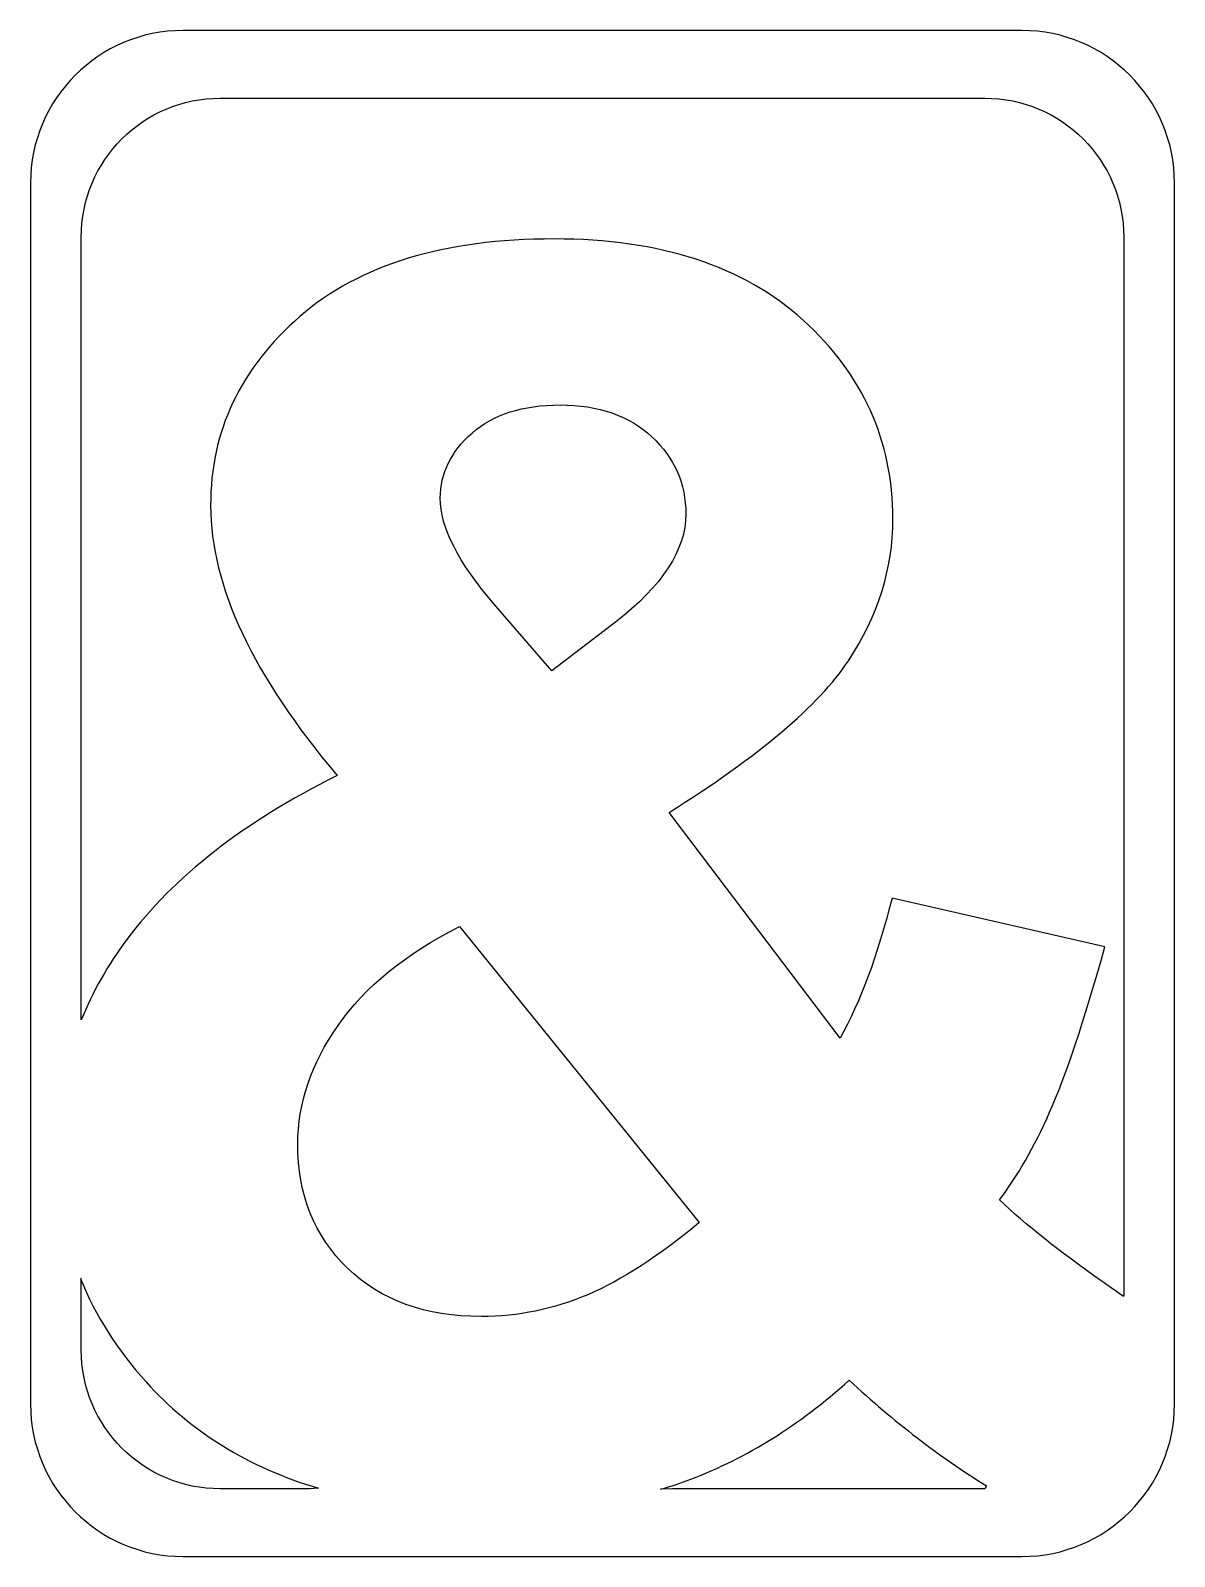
# Model space of a CAD drawing. Header units: centimetres. Extents: x -6.16 to -0.45, y 0.95 to 8.57.
import ezdxf

# ---------------------------------------------------------------- set-up
doc = ezdxf.new("R2010")
doc.units = ezdxf.units.CM
doc.header["$MEASUREMENT"] = 0
doc.layers.add('Camada 1', color=7, linetype='Continuous')

msp = doc.modelspace()

# ---------------------------------------------------------------- linework, layer by layer
at = {"layer": 'Camada 1'}
for points, knots in [([(-0.44979, 1.7145), (-0.44979, 1.29368), (-0.79097, 0.9525), (-1.21179, 0.9525), (-1.21179, 0.9525), (-1.21179, 0.9525), (-5.40279, 0.9525), (-5.40279, 0.9525), (-5.40279, 0.9525), (-5.82364, 0.9525), (-6.16479, 1.29368), (-6.16479, 1.7145), (-6.16479, 1.7145), (-6.16479, 1.7145), (-6.16479, 7.8105), (-6.16479, 7.8105), (-6.16479, 7.8105), (-6.16479, 8.23135), (-5.82364, 8.5725), (-5.40279, 8.5725), (-5.40279, 8.5725), (-5.40279, 8.5725), (-1.21179, 8.5725), (-1.21179, 8.5725), (-1.21179, 8.5725), (-0.79097, 8.5725), (-0.44979, 8.23135), (-0.44979, 7.8105), (-0.44979, 7.8105), (-0.44979, 7.8105), (-0.44979, 1.7145), (-0.44979, 1.7145)], [0, 0, 0, 0, 0.1111111, 0.1111111, 0.1111111, 0.1111111, 0.2222222, 0.2222222, 0.2222222, 0.2222222, 0.3333333, 0.3333333, 0.3333333, 0.3333333, 0.4444444, 0.4444444, 0.4444444, 0.4444444, 0.5555556, 0.5555556, 0.5555556, 0.5555556, 0.6666667, 0.6666667, 0.6666667, 0.6666667, 0.7777778, 0.7777778, 0.7777778, 0.7777778, 1, 1, 1, 1]), ([(-0.70313, 2.25245), (-0.70313, 2.25245), (-0.70313, 7.54028), (-0.70313, 7.54028), (-0.70313, 7.54028), (-0.70313, 7.92382), (-1.01404, 8.23473), (-1.39758, 8.23473), (-1.39758, 8.23473), (-1.39758, 8.23473), (-5.21703, 8.23473), (-5.21703, 8.23473), (-5.21703, 8.23473), (-5.60057, 8.23473), (-5.91148, 7.92382), (-5.91148, 7.54028), (-5.91148, 7.54028), (-5.91148, 7.54028), (-5.91148, 3.65501), (-5.91148, 3.65501), (-5.91148, 3.65501), (-5.91148, 3.65501), (-5.91119, 3.63178), (-5.91119, 3.63178), (-5.91119, 3.63178), (-5.85467, 3.77209), (-5.7789, 3.90589), (-5.68389, 4.03313), (-5.68389, 4.03313), (-5.44939, 4.34719), (-5.09908, 4.62003), (-4.63283, 4.85178), (-4.63283, 4.85178), (-4.84219, 5.10022), (-4.99994, 5.33681), (-5.10601, 5.56155), (-5.10601, 5.56155), (-5.21213, 5.78623), (-5.26513, 5.99914), (-5.26513, 6.20015), (-5.26513, 6.20015), (-5.26513, 6.57139), (-5.11649, 6.88619), (-4.81917, 7.14442), (-4.81917, 7.14442), (-4.52186, 7.4026), (-4.09826, 7.53177), (-3.54827, 7.53177), (-3.54827, 7.53177), (-3.01791, 7.53177), (-2.60334, 7.39633), (-2.3046, 7.12558), (-2.3046, 7.12558), (-2.00591, 6.85478), (-1.85653, 6.52397), (-1.85653, 6.13315), (-1.85653, 6.13315), (-1.85653, 5.88465), (-1.93053, 5.64878), (-2.07846, 5.42547), (-2.07846, 5.42547), (-2.22647, 5.20211), (-2.52513, 4.94948), (-2.97458, 4.66754), (-2.97458, 4.66754), (-2.97458, 4.66754), (-2.12035, 3.5411), (-2.12035, 3.5411), (-2.12035, 3.5411), (-2.01986, 3.71972), (-1.93337, 3.95284), (-1.86071, 4.24042), (-1.86071, 4.24042), (-1.86071, 4.24042), (-0.79708, 3.99753), (-0.79708, 3.99753), (-0.79708, 3.99753), (-0.9032, 3.62066), (-0.99533, 3.34494), (-1.07346, 3.1705), (-1.07346, 3.1705), (-1.15164, 2.99601), (-1.23539, 2.85017), (-1.32471, 2.73291), (-1.32471, 2.73291), (-1.19353, 2.61004), (-1.02393, 2.47539), (-0.81594, 2.32881), (-0.81594, 2.32881), (-0.77739, 2.30166), (-0.74077, 2.27618), (-0.70601, 2.25242), (-0.70601, 2.25242), (-0.70601, 2.25242), (-0.70313, 2.25242), (-0.70313, 2.25242), (-0.70313, 2.25242), (-0.70313, 2.25242), (-0.70313, 2.25245), (-0.70313, 2.25245)], [0, 0, 0, 0, 0.0384615, 0.0384615, 0.0384615, 0.0384615, 0.0769231, 0.0769231, 0.0769231, 0.0769231, 0.1153846, 0.1153846, 0.1153846, 0.1153846, 0.1538462, 0.1538462, 0.1538462, 0.1538462, 0.1923077, 0.1923077, 0.1923077, 0.1923077, 0.2307692, 0.2307692, 0.2307692, 0.2307692, 0.2692308, 0.2692308, 0.2692308, 0.2692308, 0.3076923, 0.3076923, 0.3076923, 0.3076923, 0.3461538, 0.3461538, 0.3461538, 0.3461538, 0.3846154, 0.3846154, 0.3846154, 0.3846154, 0.4230769, 0.4230769, 0.4230769, 0.4230769, 0.4615385, 0.4615385, 0.4615385, 0.4615385, 0.5, 0.5, 0.5, 0.5, 0.5384615, 0.5384615, 0.5384615, 0.5384615, 0.5769231, 0.5769231, 0.5769231, 0.5769231, 0.6153846, 0.6153846, 0.6153846, 0.6153846, 0.6538462, 0.6538462, 0.6538462, 0.6538462, 0.6923077, 0.6923077, 0.6923077, 0.6923077, 0.7307692, 0.7307692, 0.7307692, 0.7307692, 0.7692308, 0.7692308, 0.7692308, 0.7692308, 0.8076923, 0.8076923, 0.8076923, 0.8076923, 0.8461538, 0.8461538, 0.8461538, 0.8461538, 0.8846154, 0.8846154, 0.8846154, 0.8846154, 0.9230769, 0.9230769, 0.9230769, 0.9230769, 1, 1, 1, 1]), ([(-3.56084, 5.37522), (-3.56084, 5.37522), (-3.2426, 5.61808), (-3.2426, 5.61808), (-3.2426, 5.61808), (-3.0081, 5.7995), (-2.89086, 5.97958), (-2.89086, 6.15828), (-2.89086, 6.15828), (-2.89086, 6.30904), (-2.9474, 6.43739), (-3.06046, 6.54354), (-3.06046, 6.54354), (-3.17352, 6.64958), (-3.32637, 6.70266), (-3.51898, 6.70266), (-3.51898, 6.70266), (-3.70604, 6.70266), (-3.85259, 6.65588), (-3.95866, 6.56238), (-3.95866, 6.56238), (-4.06478, 6.46882), (-4.11778, 6.36066), (-4.11778, 6.23784), (-4.11778, 6.23784), (-4.11778, 6.09266), (-4.02848, 5.91679), (-3.84978, 5.71023), (-3.84978, 5.71023), (-3.84978, 5.71023), (-3.56084, 5.37522), (-3.56084, 5.37522)], [0, 0, 0, 0, 0.1111111, 0.1111111, 0.1111111, 0.1111111, 0.2222222, 0.2222222, 0.2222222, 0.2222222, 0.3333333, 0.3333333, 0.3333333, 0.3333333, 0.4444444, 0.4444444, 0.4444444, 0.4444444, 0.5555556, 0.5555556, 0.5555556, 0.5555556, 0.6666667, 0.6666667, 0.6666667, 0.6666667, 0.7777778, 0.7777778, 0.7777778, 0.7777778, 1, 1, 1, 1]), ([(-4.02145, 4.09805), (-4.29225, 3.96123), (-4.49463, 3.79656), (-4.62864, 3.60394), (-4.62864, 3.60394), (-4.76265, 3.41132), (-4.82964, 3.2145), (-4.82964, 3.0135), (-4.82964, 3.0135), (-4.82964, 2.75945), (-4.74661, 2.55215), (-4.58048, 2.39168), (-4.58048, 2.39168), (-4.41443, 2.23113), (-4.19178, 2.15091), (-3.91259, 2.15091), (-3.91259, 2.15091), (-3.72833, 2.15091), (-3.55109, 2.18716), (-3.38078, 2.25979), (-3.38078, 2.25979), (-3.21052, 2.33237), (-3.02484, 2.45241), (-2.82386, 2.61991), (-2.82386, 2.61991), (-2.82386, 2.61991), (-4.02145, 4.09805), (-4.02145, 4.09805)], [0, 0, 0, 0, 0.125, 0.125, 0.125, 0.125, 0.25, 0.25, 0.25, 0.25, 0.375, 0.375, 0.375, 0.375, 0.5, 0.5, 0.5, 0.5, 0.625, 0.625, 0.625, 0.625, 0.75, 0.75, 0.75, 0.75, 1, 1, 1, 1]), ([(-4.7253, 1.29302), (-5.07661, 1.39774), (-5.36403, 1.5748), (-5.58755, 1.82425), (-5.58755, 1.82425), (-5.73146, 1.98424), (-5.84068, 2.15593), (-5.91526, 2.33926), (-5.91526, 2.33926), (-5.91526, 2.33926), (-5.91145, 2.34093), (-5.91145, 2.34093), (-5.91145, 2.34093), (-5.91145, 2.34093), (-5.91145, 1.98472), (-5.91145, 1.98472), (-5.91145, 1.98472), (-5.91145, 1.60121), (-5.60054, 1.29027), (-5.217, 1.29027), (-5.217, 1.29027), (-5.217, 1.29027), (-4.77136, 1.29027), (-4.77136, 1.29027), (-4.77136, 1.29027), (-4.77136, 1.29027), (-4.7253, 1.29302), (-4.7253, 1.29302)], [0, 0, 0, 0, 0.125, 0.125, 0.125, 0.125, 0.25, 0.25, 0.25, 0.25, 0.375, 0.375, 0.375, 0.375, 0.5, 0.5, 0.5, 0.5, 0.625, 0.625, 0.625, 0.625, 0.75, 0.75, 0.75, 0.75, 1, 1, 1, 1]), ([(-1.3884, 1.30511), (-1.62375, 1.45023), (-1.85237, 1.62608), (-2.07431, 1.83264), (-2.07431, 1.83264), (-2.32281, 1.60928), (-2.58662, 1.44458), (-2.86573, 1.33853), (-2.86573, 1.33853), (-2.91447, 1.32001), (-2.96482, 1.30313), (-3.01675, 1.28784), (-3.01675, 1.28784), (-3.01675, 1.28784), (-2.95727, 1.2903), (-2.95727, 1.2903), (-2.95727, 1.2903), (-2.95727, 1.2903), (-1.39756, 1.29029), (-1.39756, 1.29029), (-1.39756, 1.29029), (-1.39756, 1.29029), (-1.3884, 1.30511), (-1.3884, 1.30511)], [0, 0, 0, 0, 0.1428571, 0.1428571, 0.1428571, 0.1428571, 0.2857143, 0.2857143, 0.2857143, 0.2857143, 0.4285714, 0.4285714, 0.4285714, 0.4285714, 0.5714286, 0.5714286, 0.5714286, 0.5714286, 0.7142857, 0.7142857, 0.7142857, 0.7142857, 1, 1, 1, 1])]:
    msp.add_open_spline(points, degree=3, knots=knots, dxfattribs=at)

doc.saveas('drawing.dxf')
